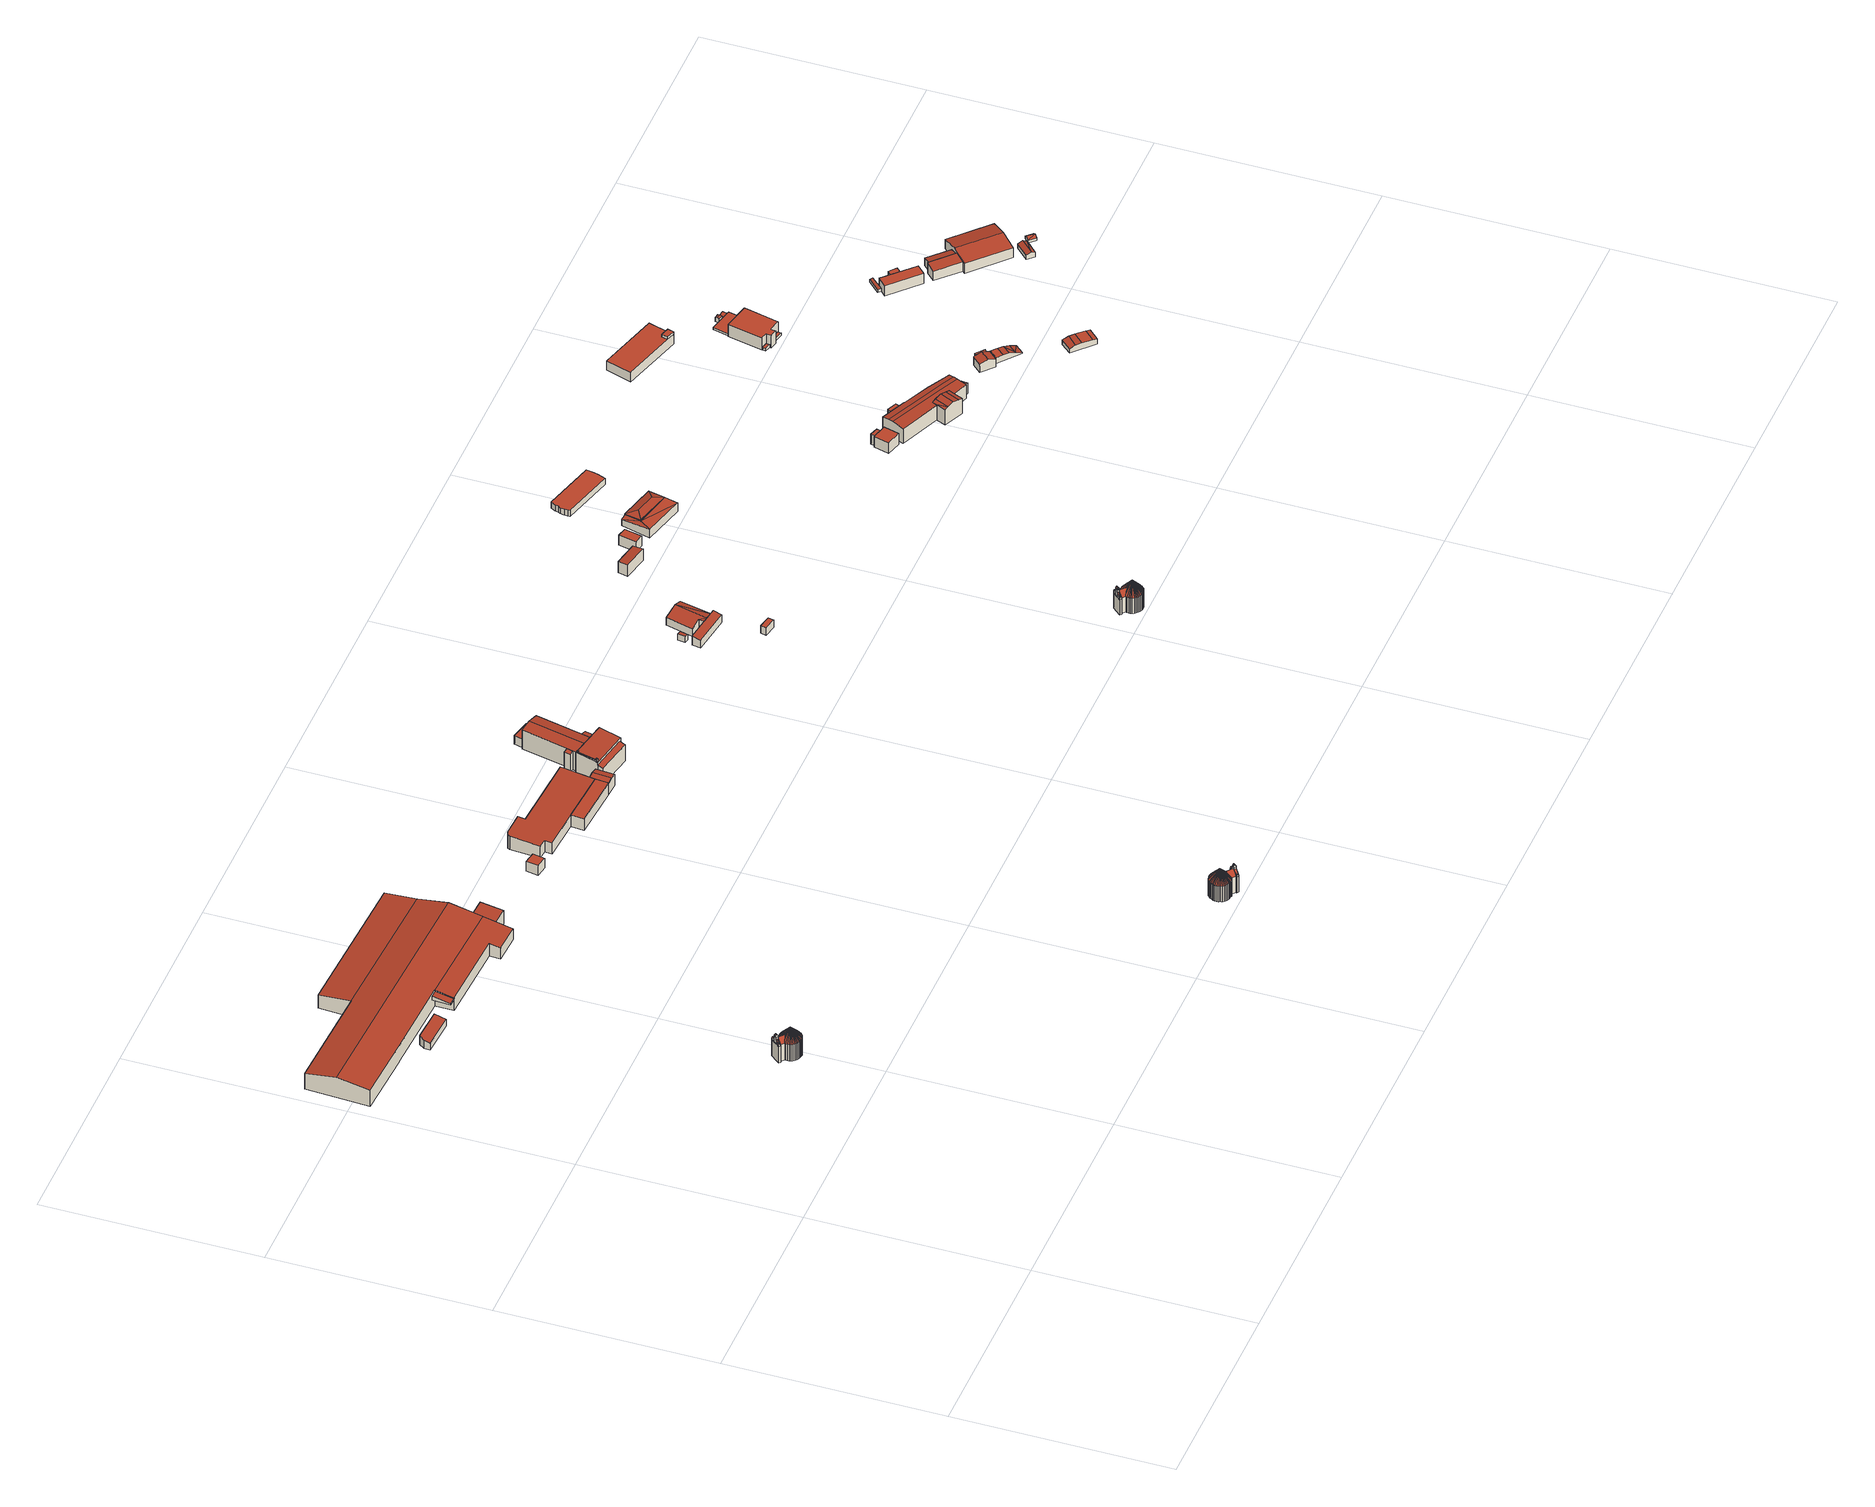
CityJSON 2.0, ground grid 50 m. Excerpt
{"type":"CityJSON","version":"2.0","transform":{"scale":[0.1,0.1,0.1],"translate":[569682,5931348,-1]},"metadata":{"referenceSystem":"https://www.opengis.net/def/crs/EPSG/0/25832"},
"CityObjects":{
"building1":{"type":"Building","attributes":{"Grundfläche 2D":"22.150350","Grundhöhe NN":"3.697"},"geometry":[{"type":"Solid","lod":"3","boundaries":[[[[0,1,2,3,4]],[[5,6,4,3]],[[6,7,0,4]],[[7,8,1,0]],[[8,9,2,1]],[[9,5,3,2]],[[9,8,7,6,5]]]],"semantics":{"surfaces":[{"type":"RoofSurface"},{"type":"WallSurface"},{"type":"GroundSurface"}],"values":[[0,1,1,1,1,1,2]]}}]},
"building2":{"type":"Building","attributes":{"Grundfläche 2D":"21.887750","Grundhöhe NN":"1.999"},"children":["building2-1","building2-2","building2-3","building2-4"],"geometry":[{"type":"Solid","lod":"3","boundaries":[[[[10,11,12,13,14,15,16,17,18,19,20,21,22,23,24,25,26,27,28]],[[29,11,10,30]],[[31,29,30]],[[32,29,31]],[[33,29,32]],[[11,29,34,12]],[[35,29,33]],[[36,29,35]],[[37,29,36]],[[38,29,37]],[[39,29,38]],[[40,29,39]],[[41,29,40]],[[42,29,41]],[[43,29,42]],[[44,29,43]],[[45,29,44]],[[46,29,45]],[[47,29,46]],[[48,29,47]],[[49,29,48]],[[50,29,49]],[[51,29,50]],[[52,29,51]],[[53,29,52]],[[54,29,53]],[[55,29,54]],[[56,29,55]],[[57,29,56]],[[58,29,57]],[[59,29,58]],[[60,29,59]],[[61,29,60]],[[62,29,61]],[[63,29,62]],[[17,29,63]],[[16,64,29,17]],[[15,65,29,64,16]],[[14,66,29,65,15]],[[13,67,29,66,14]],[[12,34,29,67,13]],[[19,18,68,69]],[[20,19,69,70]],[[71,72,73,74,75,26,25,24,23,22,21,20,70,76]],[[27,26,75,77]],[[28,27,77,78]],[[10,28,78,79]],[[30,10,79,80]],[[31,30,80,81]],[[32,31,81,82]],[[33,32,82,83]],[[35,33,83,84]],[[36,35,84,85]],[[37,36,85,86]],[[38,37,86,87]],[[39,38,87,88]],[[40,39,88,89]],[[41,40,89,90]],[[42,41,90,91]],[[43,42,91,92]],[[44,43,92,93]],[[45,44,93,94]],[[46,45,94,95]],[[47,46,95,96]],[[48,47,96,97]],[[49,48,97,98]],[[50,49,98,99]],[[51,50,99,100]],[[52,51,100,101]],[[53,52,101,102]],[[54,53,102,103]],[[55,54,103,104]],[[56,55,104,105]],[[57,56,105,106]],[[58,57,106,107]],[[59,58,107,108]],[[18,17,109,68]],[[60,59,108,110]],[[61,60,110,111]],[[62,61,111,112]],[[63,62,112,113]],[[17,63,113,109]],[[104,103,102,101,100,99,98,97,96,95,94,93,92,91,90,89,88,87,86,85,84,83,82,81,80,79,78,77,75,74,73,72,71,76,70,69,68,109,113,112,111,110,108,107,106,105]]]],"semantics":{"surfaces":[{"type":"RoofSurface"},{"type":"WallSurface"},{"type":"GroundSurface"}],"values":[[0,0,0,0,0,0,0,0,0,0,0,0,0,0,0,0,0,0,0,0,0,0,0,0,0,0,0,0,0,0,0,0,0,0,0,0,0,0,0,0,0,1,1,1,1,1,1,1,1,1,1,1,1,1,1,1,1,1,1,1,1,1,1,1,1,1,1,1,1,1,1,1,1,1,1,1,1,1,1,1,1,1,2]]}}]},
"building2-1":{"type":"BuildingInstallation","parents":["building2"],"geometry":[{"type":"MultiSurface","lod":"3","boundaries":[[[114,115,116,117]],[[118,119,120,121]],[[116,115,122,123]],[[124,125,126,118,121,116,123,127,128,129]],[[119,118,126,130]],[[25,122,115,114,120,119,130,22,23,24]]],"semantics":{"surfaces":[{"type":"RoofSurface"},{"type":"WallSurface"}],"values":[0,0,1,1,1,1]}}]},
"building2-2":{"type":"BuildingInstallation","parents":["building2"],"geometry":[{"type":"MultiSurface","lod":"3","boundaries":[[[131,132,133,134]],[[132,135,136,133]],[[137,135,132]],[[116,137,132,131,114,117]],[[137,116,121,136,135]],[[120,134,133,136,121]],[[120,114,131,134]]],"semantics":{"surfaces":[{"type":"RoofSurface"},{"type":"WallSurface"}],"values":[0,0,0,1,1,1,1]}}]},
"building2-3":{"type":"BuildingInstallation","parents":["building2"],"geometry":[{"type":"MultiSurface","lod":"3","boundaries":[[[138,139,140,141,142]],[[141,143,144,145,142]],[[123,142,145,144]],[[138,142,123,122,139]],[[130,126,146,147,148,149,150]],[[151,152,153,148,147,146]],[[149,148,153,154,150]],[[141,140,141,143]],[[140,26,27,143,141]],[[143,27,28,127,123,144]],[[18,19,152,151,146,126,125,155]],[[152,19,20,154,153]],[[20,21,22,130,150,154]],[[25,26,140,139,122]]],"semantics":{"surfaces":[{"type":"RoofSurface"},{"type":"WallSurface"}],"values":[0,0,0,0,0,0,0,1,1,1,1,1,1,1]}}]},
"building2-4":{"type":"BuildingInstallation","parents":["building2"],"geometry":[{"type":"MultiSurface","lod":"3","boundaries":[[[10,156,34,67,157,129,128,127,28]],[[124,129,157,66,65,64,158,159,17,18,155,125]]],"semantics":{"surfaces":[{"type":"RoofSurface"}],"values":[0,0]}}]},
"building3":{"type":"Building","attributes":{"Grundfläche 2D":"1299.536499","Grundhöhe NN":"2.761"},"children":["building3-1"],"geometry":[{"type":"Solid","lod":"3","boundaries":[[[[160,161,162,163,164,165,166]],[[164,163,167,168,169,170,171]],[[166,165,172,173,174]],[[172,175,176,173]],[[177,171,178,179]],[[180,181,182,183,163,162,161,160,184,185]],[[186,167,163,183,182,181,187,188]],[[167,186,188,187,189,168]],[[169,168,189,190]],[[170,169,190,191]],[[192,175,172,165,164,171,177,193]],[[170,191,194,171]],[[176,175,192,195]],[[173,176,195,196]],[[174,173,196,197]],[[184,160,166,174,197,198]],[[178,171,194,199]],[[179,178,199,200]],[[177,179,200,193]],[[187,181,180,185,184,198,197,196,195,192,193,200,199,194,191,190,189]]]],"semantics":{"surfaces":[{"type":"RoofSurface"},{"type":"WallSurface"},{"type":"GroundSurface"}],"values":[[0,0,0,0,0,1,1,1,1,1,1,1,1,1,1,1,1,1,1,2]]}}]},
"building3-1":{"type":"BuildingInstallation","parents":["building3"],"geometry":[{"type":"MultiSurface","lod":"3","boundaries":[[[186,183,201,202]],[[203,204,202,201]],[[204,188,186,202]],[[188,182,183,186]],[[182,203,201,183]],[[182,188,204,203]]],"semantics":{"surfaces":[{"type":"RoofSurface"},{"type":"WallSurface"},{"type":"OuterCeilingSurface"}],"values":[0,1,1,1,1,2]}}]},
"building4":{"type":"Building","attributes":{"Grundfläche 2D":"7.914686","Grundhöhe NN":"3.069"},"geometry":[{"type":"Solid","lod":"3","boundaries":[[[[205,206,207,208]],[[209,210,208,207]],[[210,211,205,208]],[[211,212,206,205]],[[212,209,207,206]],[[212,211,210,209]]]],"semantics":{"surfaces":[{"type":"RoofSurface"},{"type":"WallSurface"},{"type":"GroundSurface"}],"values":[[0,1,1,1,1,2]]}}]},
"building5":{"type":"Building","attributes":{"Grundfläche 2D":"21.889182","Grundhöhe NN":"1.999"},"children":["building5-1","building5-2","building5-3","building5-4"],"geometry":[{"type":"Solid","lod":"3","boundaries":[[[[213,214,215,216,217,218,219,220,221,222,223,224,225,226,227,228,229,230,231,232]],[[233,214,213,234]],[[235,233,234]],[[236,233,235]],[[237,233,236]],[[214,233,238,215]],[[239,233,237]],[[240,233,239]],[[241,233,240]],[[242,233,241]],[[243,233,242]],[[244,233,243]],[[245,233,244]],[[246,233,245]],[[247,233,246]],[[248,233,247]],[[249,233,248]],[[250,233,249]],[[251,233,250]],[[252,233,251]],[[253,233,252]],[[254,233,253]],[[255,233,254]],[[256,233,255]],[[257,233,256]],[[258,233,257]],[[259,233,258]],[[260,233,259]],[[261,233,260]],[[262,233,261]],[[263,233,262]],[[264,233,263]],[[265,233,264]],[[266,233,265]],[[267,233,266]],[[268,233,267]],[[220,219,269,233,268]],[[218,270,233,269,219]],[[217,271,233,270,218]],[[216,272,233,271,217]],[[215,238,233,272,216]],[[222,221,273,274]],[[223,222,274,275]],[[276,277,278,279,280,229,228,227,226,225,224,223,275,281]],[[282,231,230,229,280,283]],[[232,231,282,284]],[[213,232,284,285]],[[234,213,285,286]],[[235,234,286,287]],[[236,235,287,288]],[[237,236,288,289]],[[239,237,289,290]],[[240,239,290,291]],[[241,240,291,292]],[[242,241,292,293]],[[243,242,293,294]],[[244,243,294,295]],[[245,244,295,296]],[[246,245,296,297]],[[247,246,297,298]],[[248,247,298,299]],[[249,248,299,300]],[[250,249,300,301]],[[251,250,301,302]],[[252,251,302,303]],[[253,252,303,304]],[[254,253,304,305]],[[255,254,305,306]],[[256,255,306,307]],[[257,256,307,308]],[[258,257,308,309]],[[259,258,309,310]],[[260,259,310,311]],[[261,260,311,312]],[[262,261,312,313]],[[263,262,313,314]],[[221,220,315,273]],[[264,263,314,316]],[[265,264,316,317]],[[266,265,317,318]],[[267,266,318,319]],[[268,267,319,320]],[[220,268,320,315]],[[310,309,308,307,306,305,304,303,302,301,300,299,298,297,296,295,294,293,292,291,290,289,288,287,286,285,284,282,283,280,279,278,277,276,281,275,274,273,315,320,319,318,317,316,314,313,312,311]]]],"semantics":{"surfaces":[{"type":"RoofSurface"},{"type":"WallSurface"},{"type":"GroundSurface"}],"values":[[0,0,0,0,0,0,0,0,0,0,0,0,0,0,0,0,0,0,0,0,0,0,0,0,0,0,0,0,0,0,0,0,0,0,0,0,0,0,0,0,0,1,1,1,1,1,1,1,1,1,1,1,1,1,1,1,1,1,1,1,1,1,1,1,1,1,1,1,1,1,1,1,1,1,1,1,1,1,1,1,1,1,1,2]]}}]},
"building5-1":{"type":"BuildingInstallation","parents":["building5"],"geometry":[{"type":"MultiSurface","lod":"3","boundaries":[[[321,322,323,324]],[[325,326,327,328,329]],[[322,321,330,331]],[[332,333,334,326,325,323,322,331,335,336,337]],[[338,328,327,326,334,339]],[[228,330,321,324,328,338,226,227]]],"semantics":{"surfaces":[{"type":"RoofSurface"},{"type":"WallSurface"}],"values":[0,0,1,1,1,1]}}]},
"building5-2":{"type":"BuildingInstallation","parents":["building5"],"geometry":[{"type":"MultiSurface","lod":"3","boundaries":[[[213,340,341,238,272,342,337,336,335,232]],[[269,343,344,220,221,345,333,332,337,342,271,270]]],"semantics":{"surfaces":[{"type":"RoofSurface"}],"values":[0,0]}}]},
"building5-3":{"type":"BuildingInstallation","parents":["building5"],"geometry":[{"type":"MultiSurface","lod":"3","boundaries":[[[346,347,348,349]],[[347,350,351,348]],[[352,353,351]],[[353,348,351]],[[328,349,348,353,352,325,329]],[[323,350,347,346,324]],[[350,323,325,352,351]],[[328,324,346,349]]],"semantics":{"surfaces":[{"type":"RoofSurface"},{"type":"WallSurface"}],"values":[0,0,0,0,1,1,1,1]}}]},
"building5-4":{"type":"BuildingInstallation","parents":["building5"],"geometry":[{"type":"MultiSurface","lod":"3","boundaries":[[[354,355,356,357,358]],[[357,359,360,361,358]],[[360,331,358,361]],[[354,358,331,330,355]],[[362,363,338,339,334,364,365,366]],[[367,368,369,366,365,364]],[[362,366,369,370,371,363]],[[372,359,357]],[[356,372,357]],[[229,230,231,359,372,356]],[[359,231,232,335,331,360]],[[333,345,221,222,368,367,364,334]],[[368,222,223,370,369]],[[223,224,225,226,338,363,371,370]],[[330,228,229,356,355]]],"semantics":{"surfaces":[{"type":"RoofSurface"},{"type":"WallSurface"}],"values":[0,0,0,0,0,0,0,1,1,1,1,1,1,1,1]}}]},
"building6":{"type":"Building","attributes":{"Grundfläche 2D":"247.898539","Grundhöhe NN":"2.671"},"geometry":[{"type":"Solid","lod":"3","boundaries":[[[[373,374,375,376,377,378,379,380,381,382,383]],[[384,385,386,387,388]],[[389,385,384,390]],[[391,381,392,393]],[[375,374,394,395]],[[374,373,396,394]],[[376,375,395,397]],[[377,376,397,398]],[[378,377,398,399]],[[379,378,399,400]],[[379,400,401,380]],[[402,382,381,387,386,403]],[[383,382,402,404]],[[373,383,404,396]],[[390,384,388,405,406]],[[389,390,406,407]],[[403,386,385,389,407]],[[392,380,401,408,393]],[[393,408,405,388,391]],[[391,388,387,381]],[[380,392,381]],[[401,400,399,398,397,395,394,396,404,402,403,407,406,405,408]]]],"semantics":{"surfaces":[{"type":"RoofSurface"},{"type":"WallSurface"},{"type":"GroundSurface"}],"values":[[0,0,0,0,1,1,1,1,1,1,1,1,1,1,1,1,1,1,1,1,1,2]]}}]},
"building7":{"type":"Building","attributes":{"Grundfläche 2D":"151.985096","Grundhöhe NN":"1.852"},"children":["building7-1"],"geometry":[{"type":"Solid","lod":"3","boundaries":[[[[409,410,411,412,413,414,415,416,417,418]],[[419,420,421,422,423]],[[420,419,424,425]],[[426,427,428,429]],[[430,431,432,433]],[[434,435,436,437]],[[438,439,440,441]],[[442,423,422,421,440,439,443]],[[433,444,445,424,419,423,442,446,430]],[[427,447,448,425,424,445,449,428]],[[450,451,434,418,417,416,415,414,452,453]],[[454,410,409,418,434,437,455]],[[411,410,454,456]],[[441,440,421,420,425,448,457,452,414,413,412,411,456,458]],[[429,428,449,459]],[[426,429,459,460]],[[427,426,460,447]],[[431,430,446,461]],[[432,431,461,462]],[[433,432,462,444]],[[435,434,451,463]],[[436,435,463,464]],[[437,436,464,455]],[[465,438,441,458]],[[439,438,465,443]],[[445,444,462,461,446,442,443,465,458,456,454,455,464,463,451,450,453,452,457,448,447,460,459,449]]]],"semantics":{"surfaces":[{"type":"RoofSurface"},{"type":"WallSurface"},{"type":"GroundSurface"}],"values":[[0,0,0,0,0,0,0,1,1,1,1,1,1,1,1,1,1,1,1,1,1,1,1,1,1,2]]}}]},
"building7-1":{"type":"BuildingInstallation","parents":["building7"],"geometry":[{"type":"MultiSurface","lod":"3","boundaries":[[[466,467,468]],[[466,469,470,471]],[[471,472,467,466]],[[473,472,474,475,476]],[[472,473,477,467]],[[469,466,468,417,478]],[[470,469,478,479]],[[479,480,471,470]],[[472,471,480,481]],[[481,482,474,472]],[[482,483,413,476,475,474]],[[473,476,413,414]],[[477,473,414,415,416,417,468,467]]],"semantics":{"surfaces":[{"type":"RoofSurface"},{"type":"WallSurface"}],"values":[0,0,0,0,0,1,1,1,1,1,1,1,1]}}]},
"building8":{"type":"Building","attributes":{"Grundfläche 2D":"2.060463","Grundhöhe NN":"3.734"},"geometry":[{"type":"Solid","lod":"3","boundaries":[[[[484,485,486,487]],[[488,489,487,486]],[[489,490,484,487]],[[490,491,485,484]],[[491,488,486,485]],[[491,490,489,488]]]],"semantics":{"surfaces":[{"type":"RoofSurface"},{"type":"WallSurface"},{"type":"GroundSurface"}],"values":[[0,1,1,1,1,2]]}}]},
"building9":{"type":"Building","attributes":{"Grundfläche 2D":"18.945001","Grundhöhe NN":"3.938"},"geometry":[{"type":"Solid","lod":"3","boundaries":[[[[492,493,494,495]],[[495,494,496,497]],[[492,495,497,498]],[[493,492,498,499]],[[494,493,499,496]],[[499,498,497,496]]]],"semantics":{"surfaces":[{"type":"RoofSurface"},{"type":"WallSurface"},{"type":"GroundSurface"}],"values":[[0,1,1,1,1,2]]}}]},
"building10":{"type":"Building","attributes":{"Grundfläche 2D":"3.871195","Grundhöhe NN":"5.372"},"geometry":[{"type":"Solid","lod":"3","boundaries":[[[[500,501,502,503]],[[504,505,503,502]],[[505,506,500,503]],[[506,507,501,500]],[[507,504,502,501]],[[507,506,505,504]]]],"semantics":{"surfaces":[{"type":"RoofSurface"},{"type":"WallSurface"},{"type":"GroundSurface"}],"values":[[0,1,1,1,1,2]]}}]},
"building11":{"type":"Building","attributes":{"Grundfläche 2D":"39.398241","Grundhöhe NN":"3.321"},"geometry":[{"type":"Solid","lod":"3","boundaries":[[[[508,509,510]],[[511,509,508]],[[512,513,511,508,514]],[[511,513,515]],[[510,509,516,517]],[[514,508,510,517,518]],[[512,514,518,519]],[[513,512,519,520]],[[515,513,520,521]],[[516,509,511,515,521]],[[519,518,517,516,521,520]]]],"semantics":{"surfaces":[{"type":"RoofSurface"},{"type":"WallSurface"},{"type":"GroundSurface"}],"values":[[0,0,0,0,1,1,1,1,1,1,2]]}}]},
"building12":{"type":"Building","attributes":{"Grundfläche 2D":"21.887443","Grundhöhe NN":"1.997"},"children":["building12-1","building12-2","building12-3","building12-4"],"geometry":[{"type":"Solid","lod":"3","boundaries":[[[[522,523,524,525,526,527,528,529,530,531,532,533,534,535,536,537,538,539,540,541]],[[542,543,538,537,544]],[[545,542,544]],[[546,542,545]],[[547,542,546]],[[542,548,539,538,543]],[[549,542,547]],[[550,542,549]],[[551,542,550]],[[552,542,551]],[[553,542,552]],[[554,542,553]],[[555,542,554]],[[556,542,555]],[[557,542,556]],[[558,542,557]],[[559,542,558]],[[560,542,559]],[[561,542,560]],[[562,542,561]],[[563,542,562]],[[564,542,563]],[[565,542,564]],[[566,542,565]],[[567,542,566]],[[568,542,567]],[[569,542,568]],[[570,542,569]],[[571,542,570]],[[572,542,571]],[[573,542,572]],[[574,542,573]],[[575,542,574]],[[576,542,575]],[[577,542,576]],[[578,542,577]],[[523,579,542,578,524]],[[542,580,540,539,548]],[[542,581,541,540,580]],[[542,582,522,541,581]],[[542,579,523,522,582]],[[526,525,583,584]],[[585,528,527,526,584,586]],[[587,588,534,533,532,531,530,529,528,585,589]],[[535,534,588,590]],[[536,535,590,591]],[[537,536,591,592]],[[544,537,592,593]],[[545,544,593,594]],[[546,545,594,595]],[[547,546,595,596]],[[549,547,596,597]],[[550,549,597,598]],[[551,550,598,599]],[[552,551,599,600]],[[553,552,600,601]],[[554,553,601,602]],[[555,554,602,603]],[[556,555,603,604]],[[557,556,604,605]],[[558,557,605,606]],[[559,558,606,607]],[[560,559,607,608]],[[561,560,608,609]],[[562,561,609,610]],[[563,562,610,611]],[[564,563,611,612]],[[565,564,612,613]],[[566,565,613,614]],[[567,566,614,615]],[[568,567,615,616]],[[569,568,616,617]],[[570,569,617,618]],[[571,570,618,619]],[[572,571,619,620]],[[573,572,620,621]],[[525,524,622,583]],[[574,573,621,623]],[[575,574,623,624]],[[576,575,624,625]],[[577,576,625,626]],[[578,577,626,627]],[[524,578,627,622]],[[616,615,614,613,612,611,610,609,608,607,606,605,604,603,602,601,600,599,598,597,596,595,594,593,592,591,590,588,587,589,585,586,584,583,622,627,626,625,624,623,621,620,619,618,617]]]],"semantics":{"surfaces":[{"type":"RoofSurface"},{"type":"WallSurface"},{"type":"GroundSurface"}],"values":[[0,0,0,0,0,0,0,0,0,0,0,0,0,0,0,0,0,0,0,0,0,0,0,0,0,0,0,0,0,0,0,0,0,0,0,0,0,0,0,0,0,1,1,1,1,1,1,1,1,1,1,1,1,1,1,1,1,1,1,1,1,1,1,1,1,1,1,1,1,1,1,1,1,1,1,1,1,1,1,1,1,1,1,2]]}}]},
"building12-1":{"type":"BuildingInstallation","parents":["building12"],"geometry":[{"type":"MultiSurface","lod":"3","boundaries":[[[628,629,630,631]],[[632,633,634,635]],[[629,628,636,637]],[[633,632,638,639]],[[633,639,640,641,642,643,644,636,628,631,634]],[[629,637,531,532,533,638,632,630]]],"semantics":{"surfaces":[{"type":"RoofSurface"},{"type":"WallSurface"}],"values":[0,0,1,1,1,1]}}]},
"building12-2":{"type":"BuildingInstallation","parents":["building12"],"geometry":[{"type":"MultiSurface","lod":"3","boundaries":[[[537,543,548,580,645,642,641,640,536]],[[643,642,645,581,582,579,524,525,646,644]]],"semantics":{"surfaces":[{"type":"RoofSurface"}],"values":[0,0]}}]},
"building12-3":{"type":"BuildingInstallation","parents":["building12"],"geometry":[{"type":"MultiSurface","lod":"3","boundaries":[[[647,648,649,650,651]],[[652,653,651,650,654]],[[639,651,653,652]],[[647,651,639,638,648]],[[637,636,655,656,657,658,659]],[[660,661,662,657,656,655]],[[658,657,662,663,664,659]],[[650,649,665,654]],[[649,534,535,654,665]],[[535,536,640,639,652,654]],[[526,661,660,655,636,644,646,525]],[[526,527,528,663,662,661]],[[663,528,529,530,531,637,659,664]],[[648,638,533,534,649]]],"semantics":{"surfaces":[{"type":"RoofSurface"},{"type":"WallSurface"}],"values":[0,0,0,0,0,0,0,1,1,1,1,1,1,1]}}]},
"building12-4":{"type":"BuildingInstallation","parents":["building12"],"geometry":[{"type":"MultiSurface","lod":"3","boundaries":[[[666,667,668,669]],[[667,670,671,668]],[[672,670,667]],[[667,666,632,635]],[[672,667,635,634]],[[672,634,631,671,670]],[[630,669,668,671,631]],[[630,632,666,669]]],"semantics":{"surfaces":[{"type":"RoofSurface"},{"type":"WallSurface"}],"values":[0,0,0,1,1,1,1,1]}}]},
"building13":{"type":"Building","attributes":{"Grundfläche 2D":"14.147194","Grundhöhe NN":"-0.001"},"geometry":[{"type":"Solid","lod":"3","boundaries":[[[[673,674,675,676]],[[677,678,676,675]],[[678,679,673,676]],[[679,680,674,673]],[[680,677,675,674]],[[680,679,678,677]]]],"semantics":{"surfaces":[{"type":"RoofSurface"},{"type":"WallSurface"},{"type":"GroundSurface"}],"values":[[0,1,1,1,1,2]]}}]},
"building14":{"type":"Building","attributes":{"Grundfläche 2D":"9.267937","Grundhöhe NN":"-0.001"},"geometry":[{"type":"Solid","lod":"3","boundaries":[[[[681,682,683,684]],[[685,686,684,683]],[[686,687,681,684]],[[687,688,682,681]],[[688,685,683,682]],[[688,687,686,685]]]],"semantics":{"surfaces":[{"type":"RoofSurface"},{"type":"WallSurface"},{"type":"GroundSurface"}],"values":[[0,1,1,1,1,2]]}}]},
"building15":{"type":"Building","attributes":{"Grundfläche 2D":"37.514842","Grundhöhe NN":"-0.001"},"geometry":[{"type":"Solid","lod":"3","boundaries":[[[[689,690,691]],[[692,691,693]],[[694,691,692]],[[689,691,694]],[[695,696,691,690]],[[696,697,693,691]],[[697,698,692,693]],[[698,699,694,692]],[[699,700,689,694]],[[700,695,690,689]],[[695,700,699,698,697,696]]]],"semantics":{"surfaces":[{"type":"RoofSurface"},{"type":"WallSurface"},{"type":"GroundSurface"}],"values":[[0,0,0,0,1,1,1,1,1,1,2]]}}]},
"building16":{"type":"Building","attributes":{"Grundfläche 2D":"36.298176","Grundhöhe NN":"-0.001"},"geometry":[{"type":"Solid","lod":"3","boundaries":[[[[701,702,703]],[[704,703,702,705]],[[690,705,702,701]],[[704,705,690]],[[701,703,706,696]],[[690,701,696,695]],[[704,690,695,707]],[[703,704,707,706]],[[696,706,707,695]]]],"semantics":{"surfaces":[{"type":"RoofSurface"},{"type":"WallSurface"},{"type":"GroundSurface"}],"values":[[0,0,0,0,1,1,1,1,2]]}}]},
"building17":{"type":"Building","attributes":{"Grundfläche 2D":"62.122435","Grundhöhe NN":"-0.001"},"geometry":[{"type":"Solid","lod":"3","boundaries":[[[[708,709,710,711,712,713,714,715,716,717,718]],[[719,720,716,715]],[[720,721,717,716]],[[721,722,718,717]],[[722,723,708,718]],[[723,724,709,708]],[[724,725,710,709]],[[725,726,711,710]],[[726,727,712,711]],[[727,728,713,712]],[[728,729,714,713]],[[729,719,715,714]],[[720,719,729,728,727,726,725,724,723,722,721]]]],"semantics":{"surfaces":[{"type":"RoofSurface"},{"type":"WallSurface"},{"type":"GroundSurface"}],"values":[[0,1,1,1,1,1,1,1,1,1,1,1,2]]}}]},
"building18":{"type":"Building","attributes":{"Grundfläche 2D":"15.611380","Grundhöhe NN":"3.298"},"geometry":[{"type":"Solid","lod":"3","boundaries":[[[[730,731,732,733]],[[734,735,736,737]],[[733,732,738,739]],[[730,733,739,740]],[[731,730,740,741]],[[731,741,742,735,734,743,738,732]],[[736,735,742,744]],[[737,736,744,745]],[[734,737,745,743]],[[743,745,744,742,741,740,739,738]]]],"semantics":{"surfaces":[{"type":"RoofSurface"},{"type":"WallSurface"},{"type":"GroundSurface"}],"values":[[0,0,1,1,1,1,1,1,1,2]]}}]},
"building19":{"type":"Building","attributes":{"Grundfläche 2D":"132.105568","Grundhöhe NN":"3.298"},"geometry":[{"type":"Solid","lod":"3","boundaries":[[[[746,747,748,749]],[[750,751,752,753,754]],[[755,756,757,758,759]],[[760,761,762,763,764,765,766,767]],[[768,769,770,771,772,773,774,775,776,777,778,760,767,766,765]],[[779,780,781,782,764,763,762,761,783,784,785,786]],[[787,788,789,790]],[[787,790,791]],[[792,788,787,793]],[[794,792,793,795]],[[796,797,794,795,798]],[[746,749,799,800]],[[747,746,800,801]],[[748,747,801,802]],[[750,754,803,804]],[[751,750,804,805]],[[752,751,805,806]],[[755,759,807,808]],[[756,755,808,809]],[[757,756,809,810]],[[769,768,765,764,782,811,812]],[[770,769,812,813]],[[776,775,814,815]],[[757,810,816,784,783,761,760,778,777,776,815,807,759,758]],[[748,802,817,786,785,784,816,799,749]],[[780,779,786,817,803,754,753]],[[811,782,781,780,753,752,806]],[[818,791,790,789,771,770,813]],[[798,795,793,787,791,818,819]],[[774,797,796,798,819,814,775]],[[771,789,788,792,794,797,774,773,772]],[[815,814,819,818,813,812,811,806,805,804,803,817,802,801,800,799,816,810,809,808,807]]]],"semantics":{"surfaces":[{"type":"RoofSurface"},{"type":"WallSurface"},{"type":"GroundSurface"}],"values":[[0,0,0,0,0,0,0,0,0,0,0,1,1,1,1,1,1,1,1,1,1,1,1,1,1,1,1,1,1,1,1,2]]}}]},
"building20":{"type":"Building","attributes":{"Grundfläche 2D":"10.208737","Grundhöhe NN":"3.221"},"geometry":[{"type":"Solid","lod":"3","boundaries":[[[[820,821,822,823,824]],[[825,826,821,820,827]],[[824,823,828,829]],[[827,820,824,829,830]],[[825,827,830,831]],[[828,823,822,821,826,825,831,832]],[[831,830,829,828,832]]]],"semantics":{"surfaces":[{"type":"RoofSurface"},{"type":"WallSurface"},{"type":"GroundSurface"}],"values":[[0,0,1,1,1,1,2]]}}]},
"building21":{"type":"Building","attributes":{"Grundfläche 2D":"2.266794","Grundhöhe NN":"3.145"},"geometry":[{"type":"Solid","lod":"3","boundaries":[[[[833,834,835,836]],[[834,833,837,838]],[[835,834,838,839]],[[836,835,839,840]],[[833,836,840,837]],[[838,837,840,839]]]],"semantics":{"surfaces":[{"type":"RoofSurface"},{"type":"WallSurface"},{"type":"GroundSurface"}],"values":[[0,1,1,1,1,2]]}}]},
"building22":{"type":"Building","attributes":{"Grundfläche 2D":"93.709483","Grundhöhe NN":"-0.001"},"children":["building22-1"],"geometry":[{"type":"Solid","lod":"3","boundaries":[[[[841,842,843,844,845,846]],[[846,845,847,848]],[[842,841,846,848,849]],[[844,843,842,849,850]],[[845,844,850,847]],[[849,848,847,850]]]],"semantics":{"surfaces":[{"type":"RoofSurface"},{"type":"WallSurface"},{"type":"GroundSurface"}],"values":[[0,1,1,1,1,2]]}}]},
"building22-1":{"type":"BuildingInstallation","parents":["building22"],"geometry":[{"type":"MultiSurface","lod":"3","boundaries":[[[851,852,853,854]],[[841,842,854,853]],[[842,843,851,854]],[[852,851,843,855]],[[855,841,853,852]]],"semantics":{"surfaces":[{"type":"RoofSurface"},{"type":"WallSurface"}],"values":[0,1,1,1,1]}}]},
"building23":{"type":"Building","attributes":{"Grundfläche 2D":"15.686171","Grundhöhe NN":"3.467"},"geometry":[{"type":"Solid","lod":"3","boundaries":[[[[856,857,858,859]],[[860,856,859,861]],[[860,861,862]],[[863,862,864]],[[865,862,863]],[[860,862,865]],[[864,862,861,859,858,866,867]],[[863,864,867,868]],[[857,856,860,865,863,868,869]],[[858,857,869,866]],[[867,866,869,868]]]],"semantics":{"surfaces":[{"type":"RoofSurface"},{"type":"WallSurface"},{"type":"GroundSurface"}],"values":[[0,0,0,0,0,0,1,1,1,1,2]]}}]},
"building24":{"type":"Building","attributes":{"Grundfläche 2D":"1.092987","Grundhöhe NN":"-0.001"},"geometry":[{"type":"Solid","lod":"3","boundaries":[[[[870,871,872,873]],[[874,875,873,872]],[[875,876,870,873]],[[876,877,871,870]],[[877,874,872,871]],[[877,876,875,874]]]],"semantics":{"surfaces":[{"type":"RoofSurface"},{"type":"WallSurface"},{"type":"GroundSurface"}],"values":[[0,1,1,1,1,2]]}}]},
"building25":{"type":"Building","attributes":{"Grundfläche 2D":"21.290763","Grundhöhe NN":"4.082"},"geometry":[{"type":"Solid","lod":"3","boundaries":[[[[878,879,880,881]],[[882,879,878,883]],[[884,882,883,885]],[[886,884,885,887]],[[881,880,888,889]],[[887,885,883,878,881,889,890]],[[886,887,890,891]],[[880,879,882,884,886,891,888]],[[890,889,888,891]]]],"semantics":{"surfaces":[{"type":"RoofSurface"},{"type":"WallSurface"},{"type":"GroundSurface"}],"values":[[0,0,0,0,1,1,1,1,2]]}}]},
"building26":{"type":"Building","attributes":{"Grundfläche 2D":"2.116437","Grundhöhe NN":"-0.001"},"geometry":[{"type":"Solid","lod":"3","boundaries":[[[[892,893,894,895]],[[896,897,895,894]],[[897,898,892,895]],[[898,899,893,892]],[[899,896,894,893]],[[899,898,897,896]]]],"semantics":{"surfaces":[{"type":"RoofSurface"},{"type":"WallSurface"},{"type":"GroundSurface"}],"values":[[0,1,1,1,1,2]]}}]},
"building27":{"type":"Building","attributes":{"Grundfläche 2D":"53.162804","Grundhöhe NN":"-0.001"},"geometry":[{"type":"Solid","lod":"3","boundaries":[[[[900,901,902,903,904,905,906,907,908,909,910,911,912]],[[906,905,913,914]],[[875,908,907,906,914,876]],[[915,910,909,908,875,874]],[[911,910,915,916]],[[912,911,916,897]],[[917,901,900,912,897,896]],[[902,901,917,918]],[[913,905,904,903,902,918,919]],[[874,875,876,914,913,919,918,917,896,897,916,915]]]],"semantics":{"surfaces":[{"type":"RoofSurface"},{"type":"WallSurface"},{"type":"GroundSurface"}],"values":[[0,1,1,1,1,1,1,1,1,2]]}}]},
"building28":{"type":"Building","attributes":{"Grundfläche 2D":"22.627214","Grundhöhe NN":"-0.001"},"geometry":[{"type":"Solid","lod":"3","boundaries":[[[[920,921,922,923]],[[921,920,924,925]],[[922,921,925,926]],[[923,922,926,919]],[[920,923,919,924]],[[925,924,919,926]]]],"semantics":{"surfaces":[{"type":"RoofSurface"},{"type":"WallSurface"},{"type":"GroundSurface"}],"values":[[0,1,1,1,1,2]]}}]},
"building29":{"type":"Building","attributes":{"Grundfläche 2D":"1.130348","Grundhöhe NN":"-0.001"},"geometry":[{"type":"Solid","lod":"3","boundaries":[[[[927,928,929,930]],[[931,928,927,932]],[[933,934,930,929]],[[934,935,936,932,927,930]],[[936,937,931,932]],[[931,937,938,933,929,928]],[[937,936,935,934,933,938]]]],"semantics":{"surfaces":[{"type":"RoofSurface"},{"type":"WallSurface"},{"type":"GroundSurface"}],"values":[[0,0,1,1,1,1,2]]}}]},
"building30":{"type":"Building","attributes":{"Grundfläche 2D":"1.338812","Grundhöhe NN":"-0.001"},"geometry":[{"type":"Solid","lod":"3","boundaries":[[[[939,940,941,942]],[[943,944,942,941]],[[944,945,939,942]],[[945,946,940,939]],[[946,943,941,940]],[[946,945,944,943]]]],"semantics":{"surfaces":[{"type":"RoofSurface"},{"type":"WallSurface"},{"type":"GroundSurface"}],"values":[[0,1,1,1,1,2]]}}]},
"building31":{"type":"Building","attributes":{"Grundfläche 2D":"3.090032","Grundhöhe NN":"-0.001"},"geometry":[{"type":"Solid","lod":"3","boundaries":[[[[947,948,949,950]],[[948,947,951,952]],[[949,948,952,953]],[[950,949,953,954]],[[947,950,954,951]],[[952,951,954,953]]]],"semantics":{"surfaces":[{"type":"RoofSurface"},{"type":"WallSurface"},{"type":"GroundSurface"}],"values":[[0,1,1,1,1,2]]}}]},
"building32":{"type":"Building","attributes":{"Grundfläche 2D":"23.938896","Grundhöhe NN":"-0.001"},"geometry":[{"type":"Solid","lod":"3","boundaries":[[[[955,956,957,958]],[[955,958,959,960]],[[956,955,960,961]],[[957,956,961,962]],[[958,957,962,959]],[[961,960,959,962]]]],"semantics":{"surfaces":[{"type":"RoofSurface"},{"type":"WallSurface"},{"type":"GroundSurface"}],"values":[[0,1,1,1,1,2]]}}]},
"building33":{"type":"Building","attributes":{"Grundfläche 2D":"4.499401","Grundhöhe NN":"-0.001"},"geometry":[{"type":"Solid","lod":"3","boundaries":[[[[963,964,965,966]],[[967,968,966,965]],[[968,969,963,966]],[[969,970,964,963]],[[970,967,965,964]],[[970,969,968,967]]]],"semantics":{"surfaces":[{"type":"RoofSurface"},{"type":"WallSurface"},{"type":"GroundSurface"}],"values":[[0,1,1,1,1,2]]}}]},
"building34":{"type":"Building","attributes":{"Grundfläche 2D":"18.274223","Grundhöhe NN":"-0.001"},"geometry":[{"type":"Solid","lod":"3","boundaries":[[[[971,972,973,974]],[[972,971,975,976]],[[973,972,976,977]],[[974,973,977,978]],[[971,974,978,975]],[[976,975,978,977]]]],"semantics":{"surfaces":[{"type":"RoofSurface"},{"type":"WallSurface"},{"type":"GroundSurface"}],"values":[[0,1,1,1,1,2]]}}]},
"building35":{"type":"Building","attributes":{"Grundfläche 2D":"14.721000","Grundhöhe NN":"-0.001"},"geometry":[{"type":"Solid","lod":"3","boundaries":[[[[979,980,981,982]],[[980,979,975,983]],[[981,980,983,984]],[[982,981,984,985]],[[979,982,985,975]],[[983,975,985,984]]]],"semantics":{"surfaces":[{"type":"RoofSurface"},{"type":"WallSurface"},{"type":"GroundSurface"}],"values":[[0,1,1,1,1,2]]}}]},
"building36":{"type":"Building","attributes":{"Grundfläche 2D":"100.114320","Grundhöhe NN":"-0.001"},"geometry":[{"type":"Solid","lod":"3","boundaries":[[[[986,987,988,989,990]],[[991,992,993,988,987]],[[992,991,987,986,990,994,995]],[[993,992,995,996]],[[989,988,993,996,997]],[[990,989,997,994]],[[995,994,997,996]]]],"semantics":{"surfaces":[{"type":"RoofSurface"},{"type":"WallSurface"},{"type":"GroundSurface"}],"values":[[0,0,1,1,1,1,2]]}}]},
"building37":{"type":"Building","attributes":{"Grundfläche 2D":"8.577173","Grundhöhe NN":"-0.001"},"geometry":[{"type":"Solid","lod":"3","boundaries":[[[[998,999,1000,1001]],[[1002,1001,1003]],[[998,1001,1002]],[[1003,1001,1000,1004,1005]],[[1002,1003,1005,1006]],[[999,998,1002,1006,1007]],[[1000,999,1007,1004]],[[1005,1004,1007,1006]]]],"semantics":{"surfaces":[{"type":"RoofSurface"},{"type":"WallSurface"},{"type":"GroundSurface"}],"values":[[0,0,0,1,1,1,1,2]]}}]},
"building38":{"type":"Building","attributes":{"Grundfläche 2D":"2.923732","Grundhöhe NN":"-0.001"},"geometry":[{"type":"Solid","lod":"3","boundaries":[[[[1008,1009,1010]],[[1011,1009,1008]],[[1012,1011,1008,1013]],[[1010,1009,1014,1015]],[[1013,1008,1010,1015,1016]],[[1012,1013,1016,1017]],[[1014,1009,1011,1012,1017]],[[1015,1014,1017,1016]]]],"semantics":{"surfaces":[{"type":"RoofSurface"},{"type":"WallSurface"},{"type":"GroundSurface"}],"values":[[0,0,0,1,1,1,1,2]]}}]}
},
"vertices":[
[204,1393,65],[288,1388,65],[290,1415,71],[214,1419,71],[205,1406,68],[214,1419,47],[205,1406,47],[204,1393,47],[288,1388,47],[290,1415,47],
[443,702,74],[444,704,74],[445,707,74],[447,711,74],[449,714,74],[452,716,74],[455,719,74],[458,720,74],[450,727,74],[451,728,74],[447,732,74],[446,730,74],[441,724,74],[440,723,74],[437,719,74],[436,718,74],[429,710,74],[433,707,74],[435,709,74],[467,698,101],[443,700,74],[443,696,74],[444,692,74],[445,689,74],[452,704,82],[446,685,74],[449,682,74],[451,679,74],[454,677,74],[458,675,74],[461,674,74],[465,673,74],[469,673,74],[473,674,74],[476,675,74],[480,677,74],[483,679,74],[486,682,74],[488,685,74],[490,688,74],[491,692,74],[492,696,74],[492,699,74],[491,703,74],[490,707,74],[488,710,74],[486,713,74],[483,716,74],[480,718,74],[477,720,74],[473,721,74],[469,722,74],[466,722,74],[462,721,74],[457,714,79],[457,709,84],[458,706,86],[456,705,86],[450,727,30],[451,728,30],[447,732,30],[441,724,30],[440,723,30],[437,719,30],[436,718,30],[429,710,30],[446,730,30],[433,707,30],[435,709,30],[443,702,30],[443,700,30],[443,696,30],[444,692,30],[445,689,30],[446,685,30],[449,682,30],[451,679,30],[454,677,30],[458,675,30],[461,674,30],[465,673,30],[469,673,30],[473,674,30],[476,675,30],[480,677,30],[483,679,30],[486,682,30],[488,685,30],[490,688,30],[491,692,30],[492,696,30],[492,699,30],[491,703,30],[490,707,30],[488,710,30],[486,713,30],[483,716,30],[480,718,30],[477,720,30],[458,720,30],[473,721,30],[469,722,30],[466,722,30],[462,721,30],
[437,719,91],[436,718,91],[440,715,91],[438,717,91],[445,720,91],[441,724,91],[440,723,91],[444,720,91],[436,718,86],[440,715,86],[444,720,85],[445,720,84],[445,720,86],[440,715,82],[440,715,83],[442,718,87],[441,724,86],
[437,719,94],[438,717,97],[442,721,97],[440,723,94],[442,718,94],[444,720,94],[440,715,94],
[433,713,79],[431,713,77],[429,710,77],[431,709,80],[435,713,80],[433,707,77],[435,709,77],[435,711,79],[450,726,77],[447,726,79],[446,726,80],[446,727,79],[446,730,77],[450,727,77],[451,728,77],[449,730,80],[447,732,77],[450,726,74],
[446,703,76],[458,705,87],[458,716,77],[458,719,74],
[2,1451,80],[157,1444,80],[158,1444,80],[352,1436,80],[609,1425,80],[613,1500,92],[5,1526,92],[351,1393,72],[541,1385,72],[540,1360,67],[607,1357,67],[608,1394,74],[616,1571,80],[260,1586,80],[8,1597,80],[619,1644,73],[263,1660,73],[610,1447,80],[648,1393,74],[650,1445,80],[158,1444,38],[352,1436,38],[352,1436,68],[352,1436,78],[2,1451,38],[157,1444,38],[351,1393,70],[351,1393,38],[351,1393,68],[541,1385,38],[540,1360,38],[607,1357,38],[619,1644,38],[610,1447,38],[608,1394,38],[263,1660,38],[260,1586,38],[8,1597,38],[5,1526,38],[648,1393,38],[650,1445,38],
[334,1437,78],[332,1394,70],[334,1437,68],[332,1394,68],
[843,1373,67],[848,1401,67],[820,1406,67],[816,1378,67],[820,1406,41],[816,1378,41],[843,1373,41],[848,1401,41],
[1275,35,72],[1275,34,72],[1274,30,72],[1272,27,72],[1269,24,72],[1267,21,72],[1264,19,72],[1261,17,72],[1268,11,72],[1267,9,72],[1271,6,72],[1272,7,72],[1273,8,72],[1278,14,72],[1282,19,72],[1283,19,72],[1289,27,72],[1287,29,72],[1285,30,72],[1283,28,72],[1251,40,99],[1275,38,72],[1275,41,72],[1275,45,72],[1274,49,72],[1267,33,80],[1272,52,72],[1270,55,72],[1267,58,72],[1264,60,72],[1261,62,72],[1257,63,72],[1253,64,72],[1249,64,72],[1246,63,72],[1242,62,72],[1239,61,72],[1236,58,72],[1233,56,72],[1231,53,72],[1229,49,72],[1228,46,72],[1227,42,72],[1227,38,72],[1227,34,72],[1229,31,72],[1230,27,72],[1232,24,72],[1235,21,72],[1238,19,72],[1242,17,72],[1245,16,72],[1249,16,72],[1253,15,72],[1257,16,72],[1260,17,72],[1261,23,78],[1261,28,82],[1261,31,85],[1263,33,84],[1268,11,30],[1267,9,30],[1271,6,30],[1273,8,30],[1278,14,30],[1282,19,30],[1283,19,30],[1289,27,30],[1272,7,30],[1285,30,30],[1287,29,30],[1283,28,30],[1275,35,30],[1275,38,30],[1275,41,30],[1275,45,30],[1274,49,30],[1272,52,30],[1270,55,30],[1267,58,30],[1264,60,30],[1261,62,30],[1257,63,30],[1253,64,30],[1249,64,30],[1246,63,30],[1242,62,30],[1239,61,30],[1236,58,30],[1233,56,30],[1231,53,30],[1229,49,30],[1228,46,30],[1227,42,30],[1227,38,30],[1227,34,30],[1229,31,30],[1230,27,30],[1232,24,30],[1235,21,30],[1238,19,30],[1242,17,30],[1261,17,30],[1245,16,30],[1249,16,30],[1253,15,30],[1257,16,30],[1260,17,30],
[1283,19,89],[1279,23,89],[1278,22,89],[1282,19,89],[1275,18,89],[1274,17,89],[1276,15,89],[1278,14,89],[1276,16,89],[1283,19,85],[1279,23,85],[1275,18,83],[1274,17,82],[1274,17,85],[1279,23,81],[1278,22,82],[1276,19,86],[1278,14,85],[1276,15,85],
[1273,34,75],[1272,34,75],[1261,32,86],[1261,21,76],[1261,18,73],[1269,11,73],
[1282,19,92],[1280,20,96],[1276,16,96],[1278,14,92],[1278,22,92],[1276,19,92],[1275,18,92],[1276,16,95],
[1285,25,78],[1287,25,76],[1289,27,76],[1287,29,79],[1284,25,79],[1285,30,76],[1283,28,76],[1284,26,78],[1272,10,78],[1273,8,76],[1269,11,76],[1271,11,78],[1272,11,78],[1268,11,76],[1267,9,76],[1269,8,78],[1271,6,76],[1272,7,76],[1287,29,78],
[941,1468,75],[888,1471,75],[882,1469,75],[878,1463,74],[874,1394,68],[896,1393,68],[895,1376,67],[991,1370,67],[1117,1362,68],[1121,1440,75],[940,1451,74],[1130,1331,70],[1132,1374,70],[1117,1375,67],[1117,1362,67],[1115,1332,67],[1149,1373,67],[1146,1330,67],[1115,1332,68],[991,1370,68],[989,1340,68],[888,1471,37],[882,1469,37],[941,1468,37],[878,1463,37],[874,1394,37],[896,1393,37],[895,1376,37],[991,1370,37],[1121,1440,37],[1117,1375,37],[940,1451,37],[1115,1332,37],[1146,1330,37],[1149,1373,37],[989,1340,37],
[1155,1369,81],[1245,1352,81],[1255,1403,87],[1171,1419,87],[1168,1420,87],[1162,1421,87],[1162,1418,87],[1154,1375,82],[1153,1372,82],[1153,1370,81],[1228,1547,85],[1198,1414,85],[1225,1409,80],[1231,1436,80],[1254,1541,80],[1201,1553,80],[1171,1419,80],[1163,1434,78],[1174,1432,78],[1178,1446,78],[1166,1448,78],[1250,1542,52],[1255,1563,52],[1210,1573,52],[1205,1552,52],[1153,1370,76],[1150,1356,72],[1237,1340,72],[1240,1353,76],[1249,1432,73],[1231,1436,76],[1225,1409,76],[1243,1405,73],[1254,1541,29],[1231,1436,29],[1205,1552,29],[1201,1553,29],[1250,1542,29],[1174,1432,29],[1171,1419,29],[1178,1446,29],[1153,1372,29],[1153,1370,29],[1162,1421,29],[1162,1418,29],[1245,1352,29],[1240,1353,29],[1255,1403,29],[1168,1420,29],[1243,1405,29],[1166,1448,29],[1163,1434,29],[1255,1563,29],[1210,1573,29],[1150,1356,29],[1237,1340,29],[1249,1432,29],
[1155,1372,87],[1154,1375,87],[1153,1372,87],[1159,1371,87],[1160,1374,87],[1156,1375,87],[1164,1418,88],[1162,1421,88],[1168,1417,88],[1168,1419,88],[1168,1420,88],[1162,1418,88],[1159,1371,82],[1160,1374,82],[1156,1375,82],[1164,1418,87],[1168,1417,87],[1168,1419,87],
[1627,1344,62],[1631,1362,62],[1620,1364,63],[1617,1346,63],[1620,1364,47],[1617,1346,47],[1627,1344,47],[1631,1362,47],
[1701,1296,70],[1704,1316,74],[1612,1329,74],[1609,1309,70],[1612,1329,49],[1609,1309,49],[1701,1296,49],[1704,1316,49],
[1706,1184,84],[1708,1197,84],[1680,1203,84],[1677,1190,84],[1680,1203,64],[1677,1190,64],[1706,1184,64],[1708,1197,64],
[1694,1396,75],[1697,1317,69],[1714,1392,69],[1675,1320,75],[1646,1340,63],[1669,1335,72],[1661,1404,63],[1666,1321,72],[1697,1317,43],[1714,1392,43],[1661,1404,43],[1646,1340,43],[1669,1335,43],[1666,1321,43],
[2047,546,71],[2051,548,71],[2054,549,71],[2046,557,71],[2048,558,71],[2046,560,71],[2044,561,71],[2043,560,71],[2042,560,71],[2037,554,71],[2036,553,71],[2032,549,71],[2025,541,71],[2029,538,71],[2031,540,71],[2039,533,71],[2039,534,71],[2040,537,71],[2042,541,71],[2045,544,71],[2062,527,99],[2041,533,74],[2038,530,71],[2038,526,71],[2038,522,71],[2039,519,71],[2047,534,80],[2041,515,71],[2043,512,71],[2045,509,71],[2048,507,71],[2051,505,71],[2055,503,71],[2059,502,71],[2062,502,71],[2066,503,71],[2070,504,71],[2073,505,71],[2077,507,71],[2079,510,71],[2082,513,71],[2084,516,71],[2085,519,71],[2086,523,71],[2086,527,71],[2086,531,71],[2085,534,71],[2084,538,71],[2082,541,71],[2079,544,71],[2076,546,71],[2073,548,71],[2069,550,71],[2066,551,71],[2062,551,71],[2058,551,71],[2054,550,71],[2053,544,77],[2051,534,83],[2053,535,84],[2053,539,81],[2046,557,30],[2048,558,30],[2044,561,30],[2046,560,30],[2042,560,30],[2025,541,30],[2043,560,30],[2029,538,30],[2031,540,30],[2039,533,30],[2038,530,30],[2038,526,30],[2038,522,30],[2039,519,30],[2041,515,30],[2043,512,30],[2045,509,30],[2048,507,30],[2051,505,30],[2055,503,30],[2059,502,30],[2062,502,30],[2066,503,30],[2070,504,30],[2073,505,30],[2077,507,30],[2079,510,30],[2082,513,30],[2084,516,30],[2085,519,30],[2086,523,30],[2086,527,30],[2086,531,30],[2085,534,30],[2084,538,30],[2082,541,30],[2079,544,30],[2076,546,30],[2073,548,30],[2054,549,30],[2069,550,30],[2066,551,30],[2062,551,30],[2058,551,30],[2054,550,30],
[2041,551,89],[2037,554,89],[2036,553,89],[2040,550,89],[2032,549,89],[2035,545,89],[2036,546,89],[2034,548,89],[2041,551,84],[2037,554,84],[2032,549,84],[2035,545,84],[2035,545,80],[2036,546,81],[2038,548,85],[2040,550,83],[2041,551,81],
[2053,534,85],[2046,556,72],
[2029,543,77],[2027,543,75],[2025,541,75],[2027,540,78],[2030,543,78],[2031,540,75],[2030,542,77],[2029,538,75],[2046,556,75],[2044,556,77],[2043,556,77],[2043,557,77],[2042,560,75],[2046,557,75],[2048,558,75],[2046,560,77],[2044,561,75],[2043,560,75],[2027,540,77],
[2032,549,92],[2034,548,95],[2038,552,95],[2036,553,92],[2038,548,92],[2040,550,92],[2036,546,92],
[1824,1568,39],[1819,1545,41],[1878,1533,41],[1882,1557,39],[1878,1533,10],[1882,1557,10],[1824,1568,10],[1819,1545,10],
[1921,1552,36],[1930,1592,36],[1908,1597,36],[1899,1556,36],[1908,1597,10],[1899,1556,10],[1921,1552,10],[1930,1592,10],
[2051,1520,32],[2058,1551,33],[1972,1572,31],[1968,1613,27],[1981,1610,30],[1951,1545,32],[2058,1551,10],[1972,1572,10],[1981,1610,10],[1968,1613,10],[1951,1545,10],[2051,1520,10],
[1972,1572,34],[1996,1587,38],[1981,1611,32],[2068,1590,31],[2045,1575,38],[1981,1611,10],[2068,1590,10],
[1960,1736,26],[1959,1728,26],[1959,1723,26],[2081,1690,26],[2088,1708,26],[2091,1719,26],[2094,1736,26],[1972,1769,26],[1966,1758,26],[1964,1751,26],[1961,1745,26],[1972,1769,10],[1966,1758,10],[1964,1751,10],[1961,1745,10],[1960,1736,10],[1959,1728,10],[1959,1723,10],[2081,1690,10],[2088,1708,10],[2091,1719,10],[2094,1736,10],
[2354,1206,69],[2351,1195,69],[2371,1190,69],[2373,1200,69],[2381,1187,72],[2346,1196,72],[2337,1161,72],[2372,1152,72],[2371,1190,43],[2373,1200,43],[2354,1206,43],[2351,1195,43],[2346,1196,43],[2381,1187,43],[2337,1161,43],[2372,1152,43],
[2575,1128,59],[2556,1138,59],[2551,1128,59],[2569,1118,59],[2473,1195,60],[2451,1204,60],[2440,1179,60],[2459,1171,60],[2463,1169,60],[2574,1074,71],[2584,1099,65],[2571,1104,65],[2567,1094,68],[2561,1079,71],[2567,1094,82],[2571,1103,82],[2541,1117,82],[2506,1132,83],[2392,1181,85],[2388,1171,86],[2502,1122,84],[2537,1107,83],[2383,1159,85],[2377,1144,83],[2473,1105,82],[2477,1115,83],[2485,1112,82],[2514,1100,82],[2524,1096,82],[2519,1084,81],[2558,1071,80],[2561,1079,81],[2562,1082,81],[2463,1169,81],[2459,1171,82],[2440,1179,82],[2398,1196,83],[2571,1104,81],[2576,1115,80],[2569,1118,80],[2526,1141,80],[2470,1079,87],[2485,1112,87],[2477,1115,84],[2473,1105,84],[2463,1082,84],[2500,1106,91],[2485,1073,91],[2514,1100,87],[2499,1066,87],[2519,1084,84],[2524,1096,84],[2510,1062,84],[2569,1118,43],[2575,1128,43],[2556,1138,43],[2551,1128,43],[2463,1169,43],[2473,1195,43],[2451,1204,43],[2440,1179,43],[2561,1079,43],[2574,1074,43],[2584,1099,43],[2571,1104,43],[2398,1196,43],[2377,1144,43],[2473,1105,43],[2519,1084,43],[2558,1071,43],[2576,1115,43],[2526,1141,43],[2463,1082,43],[2510,1062,43],
[2662,1060,70],[2680,1081,70],[2671,1089,67],[2666,1094,64],[2647,1074,64],[2694,1069,64],[2689,1073,66],[2675,1049,64],[2666,1094,42],[2647,1074,42],[2675,1049,42],[2694,1069,42],[2689,1073,42],
[2671,1089,64],[2689,1073,64],[2696,1079,64],[2677,1096,64],[2671,1089,41],[2689,1073,41],[2696,1079,41],[2677,1096,41],
[2535,1718,35],[2555,1712,35],[2559,1726,35],[2572,1772,35],[2428,1813,35],[2410,1753,35],[2428,1813,10],[2410,1753,10],[2555,1712,10],[2572,1772,10],
[2559,1726,42],[2539,1732,42],[2535,1718,42],[2555,1712,42],[2539,1732,35],
[2713,1059,60],[2699,1070,60],[2683,1051,60],[2697,1040,60],[2724,1050,59],[2708,1031,59],[2719,1021,55],[2748,1030,48],[2732,1011,48],[2735,1040,55],[2683,1051,45],[2732,1011,45],[2748,1030,45],[2699,1070,45],
[2599,1533,17],[2598,1525,17],[2612,1522,17],[2613,1530,17],[2612,1522,10],[2613,1530,10],[2599,1533,10],[2598,1525,10],
[2769,908,67],[2792,931,67],[2781,941,63],[2759,917,63],[2802,921,68],[2779,898,68],[2820,904,67],[2797,880,67],[2828,897,65],[2806,873,65],[2781,941,51],[2759,917,51],[2806,873,51],[2828,897,51],
[2629,1518,17],[2656,1512,17],[2657,1520,17],[2630,1526,17],[2657,1520,10],[2630,1526,10],[2629,1518,10],[2656,1512,10],
[2657,1520,43],[2658,1520,43],[2676,1600,43],[2675,1601,43],[2617,1614,42],[2616,1614,42],[2598,1533,43],[2599,1533,43],[2613,1530,43],[2612,1522,43],[2611,1518,43],[2628,1514,43],[2630,1526,43],[2616,1614,10],[2598,1533,10],[2611,1518,10],[2628,1514,10],[2658,1520,10],[2676,1600,10],[2617,1614,10],
[2675,1601,16],[2683,1638,16],[2626,1651,16],[2617,1614,16],[2675,1601,10],[2683,1638,10],[2626,1651,10],
[2661,1648,23],[2651,1650,23],[2650,1646,21],[2660,1643,21],[2652,1656,21],[2662,1654,21],[2650,1646,10],[2660,1643,10],[2661,1648,10],[2662,1654,10],[2652,1656,10],[2651,1650,10],
[2668,1652,16],[2665,1642,16],[2678,1639,16],[2680,1650,16],[2678,1639,10],[2680,1650,10],[2668,1652,10],[2665,1642,10],
[2880,1400,16],[2854,1373,16],[2860,1367,18],[2886,1395,18],[2880,1400,10],[2854,1373,10],[2860,1367,10],[2886,1395,10],
[2849,1355,36],[2914,1293,36],[2932,1312,37],[2868,1374,37],[2868,1374,10],[2849,1355,10],[2914,1293,10],[2932,1312,10],
[2920,1354,29],[2904,1368,29],[2890,1353,29],[2905,1338,29],[2890,1353,10],[2905,1338,10],[2920,1354,10],[2904,1368,10],
[2997,1251,38],[2948,1297,38],[2929,1278,35],[2978,1231,35],[2997,1251,10],[2948,1297,10],[2929,1278,10],[2978,1231,10],
[2997,1251,35],[3013,1268,30],[2969,1311,30],[2952,1294,35],[3013,1268,10],[2969,1311,10],[2952,1294,10],
[3013,1268,41],[3004,1258,44],[3086,1181,44],[3116,1212,35],[3034,1290,35],[2997,1251,42],[2973,1225,36],[3055,1148,36],[3034,1290,10],[2973,1225,10],[3055,1148,10],[3116,1212,10],
[3094,1142,27],[3087,1150,21],[3058,1121,21],[3066,1113,27],[3102,1135,21],[3073,1106,21],[3058,1121,10],[3073,1106,10],[3102,1135,10],[3087,1150,10],
[3128,1126,23],[3110,1135,17],[3123,1121,17],[3115,1140,23],[3121,1146,17],[3134,1132,17],[3110,1135,10],[3123,1121,10],[3134,1132,10],[3121,1146,10]
]}
